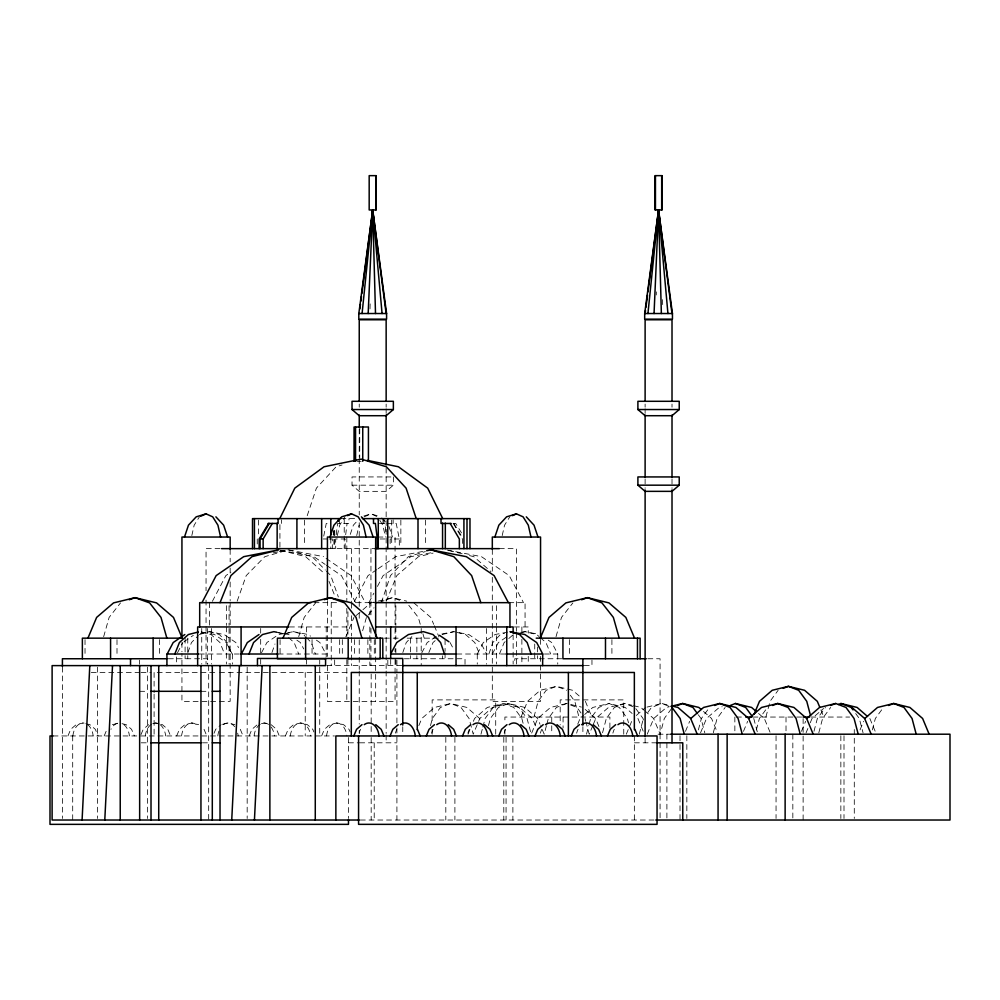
<?xml version="1.0" encoding="UTF-8"?>
<svg xmlns="http://www.w3.org/2000/svg" width="1000" height="1000" viewBox="0 0 1000 1000"><rect width="100%" height="100%" fill="white"/><g stroke="black" fill="none" stroke-linecap="round" stroke-linejoin="round"><path stroke-width="0.75" stroke-dasharray="5 3.75" d="M370.012 308.888L370.188 302.712M656.263 294.975L656.338 291.887M336.213 534.738L337.6 523.45L348.988 523.45L348.988 518.612M345.688 534.738L347.075 523.45M323.738 536.15L326.25 523.45L329.325 523.45M333.175 534.738L334.012 530.513M191.825 535.562L194.175 525.163L199.4 516.838M337.325 535.562L339.675 525.163L344.9 516.838M356.725 535.562L359.075 525.163M502.212 535.562L504.562 525.163L509.787 516.838M430.487 725.625L432.375 718.475L440.45 707.45L450.725 703.487L466.9 707.45L479.625 718.475L480.812 721.338M480.975 734.2L482.488 728.487M482.863 727.05L485.138 718.475L493.212 707.45L503.475 703.487L519.663 707.45L532.388 718.475L535.95 727.05M488.462 725.625L490.363 718.475L498.438 707.45L508.7 703.487L524.888 707.45L537.612 718.475L539.987 724.188M533.962 717.05L538.112 701.312L546.188 690.288L556.462 686.338L572.638 690.288L580.737 697.3M546.45 725.625L544.188 734.2L540.588 725.625M546.825 724.188L548.337 718.475L556.413 707.45L566.688 703.487L581.4 707.087M586.5 734.2L588.763 725.625M589.138 724.188L590.65 718.475L598.725 707.45L609 703.487L625.188 707.45L632.125 713.462M602.55 732.775L606.325 718.475L614.4 707.45L624.675 703.487L632.025 705.288M639.263 734.2L643.413 718.475M698.375 729.912L701.4 718.475L709.475 707.45M713.3 732.775L717.075 718.475L725.15 707.45M756.363 729.912L759.388 718.475L767.463 707.45M765.9 717.05L770.05 701.312L778.125 690.288M813.975 731.338L817.362 718.475L825.45 707.45M818.812 732.775L822.588 718.475L830.662 707.45M872.337 729.912L875.35 718.475L883.425 707.45M103.663 636.675L109.125 617.413L120.538 602.888M298.725 636.675L304.175 617.413L315.587 602.888M362.65 630.75L366.425 617.413M556.025 636.675L561.487 617.413L572.9 602.888M307.213 515.712L316.4 488.137L336.138 466.775L342.038 464.975M350.262 534.4L353.363 525.163L358.2 519.963M381.3 602.663L390.487 575.612L408.35 556.663L425.387 551.562M402.825 652.575L406.225 642.562L411.9 636.55M488.925 654.013L492.812 642.562L500.375 634.538L504.5 633.3M187.9 652.575L191.45 642.562L198.35 635.538M237.15 601.237L246.213 575.612L264.825 556.663L288.5 549.862L323.562 556.663M271.95 652.575L274.988 643.988M386.225 601.237L396.812 575.612L418.537 556.663L433.088 553.088M428.85 652.575L432.987 642.562L435.288 640.562M499.438 654.013L504.162 642.562L507.612 639.55M418.837 725.625L421.812 718.475L434.538 707.45L450.725 703.487L460.988 707.45L469.062 718.475L473.225 734.2L478.013 722.763M468.025 734.2L471 727.05M473.387 721.338L474.575 718.475L487.3 707.45L503.475 703.487L513.75 707.45L521.825 718.475L523.337 724.188M478.612 721.338L479.8 718.475L492.525 707.45L508.7 703.487L518.975 707.45L527.05 718.475L531.2 734.2L537.788 718.475L550.5 707.45L566.688 703.487M521.013 717.05L527.55 701.312L540.275 690.288L556.462 686.338L566.725 690.288M577.712 724.188L580.087 718.475L583.562 715.462M592.788 725.625L589.225 734.2L586.175 722.763M593.387 724.188L595.763 718.475L608.488 707.45L624.675 703.487L634.95 707.45M626.312 734.2L632.263 719.9M647.212 734.2L653.75 718.475L666.475 707.45L669.412 706.725M685.487 731.338L689.65 721.338M700.562 732.775L706.513 718.475L719.237 707.45L722.175 706.725M743.475 731.338L747.638 721.338M801.45 731.338L805.625 721.338M806.087 732.775L807.875 728.487M810.25 722.763L812.038 718.475L823.6 708.45M860.037 729.912L863.6 721.338M67.938 735.95L70.725 729.312L76.137 724.663L83.025 723A15.613 10.325 90 0 1 93.2 735.95M104.188 735.95L106.962 729.312M140.975 734.625L143.212 729.312L148.625 724.663M176.663 735.95L179.45 729.312L184.862 724.663L191.75 723L198.625 724.663M214.013 733.3L215.688 729.312L221.1 724.663M249.15 735.95L251.925 729.312L257.337 724.663M285.387 735.95L288.175 729.312L293.587 724.663L300.462 723L307.35 724.663L312.762 729.312L313.875 731.975M345.825 636.775L353.938 617.413M321.625 735.95L324.412 729.312L329.825 724.663L336.712 723L343.587 724.663L349 729.312L350.125 731.975M177.5 652.738L182.838 642.562M212.387 601.312L225.85 575.612L230.863 572.175M261.537 652.738L266.875 642.562L278.55 634.538L285.975 633.1M368.862 602.663L373.85 593.2M377.425 586.438L383.137 575.612L410.887 556.663L432.938 552.413M421.825 652.738L427.2 642.562L436.6 636.15M477.262 654.013L483.3 642.562L495.05 634.538L508.5 631.95M492.337 654.013L498.375 642.562L507.775 636.15M647.9 712.35L651.488 707.45L661.762 703.487L670.588 705.65M671.488 708.675L664.312 718.475L660.163 734.2L653.575 718.475L645.487 711.462M368.338 615L374.038 607.725M508.762 638.55L513.362 634.538M584.725 714.463L592.812 707.45L609 703.487L619.275 707.45L627.35 718.475L628.475 722.763M636.325 715.462L645.575 707.45M356.2 615.475L361.838 610.638M362.962 609.663L370.85 602.888L376.587 601.487M393.363 476.938L393.363 485.175L386.15 491.35L359.237 491.35L352.025 485.175L352.025 476.938L392.675 476.938M184 641.762L193.337 635.337M376.85 569.587L368.025 575.612L353.75 602.663L374.487 602.663M378.113 568.725L395.775 556.663L425.188 551M364.3 516.838L370.95 513.85L379.387 516.413M379.3 602.362L392.375 597.663L406.712 601.15M363.913 515.988L370.95 513.85L377.587 516.838M199.325 634.538L209.35 631.663L224.2 634.538L235.863 642.562L238.538 647.65M284.812 634.125L293.4 631.663L308.238 634.538L310.575 636.15M442.188 634.538L453.888 631.663L468.825 634.538L480.575 642.562L486.613 654.013M522.137 632.375L525.062 631.663L538.513 634.25M647.05 707.087L661.762 703.487L669.463 706.462M378.025 601.15L392.375 597.663L402.537 601.325M112.375 724.663L119.262 723A15.613 10.325 90 0 0 110.962 729.312M152.75 723.662L155.5 723L162.387 724.663L167.8 729.312L170.588 735.95M222.475 724.325L227.987 723L234.875 724.663M261.475 723.662L264.225 723L266.975 723.662M273.25 552.825L277.825 551.938M279.35 551.638L288.5 549.862L312.175 556.663L325.312 570.037M200.438 633.387L209.35 631.663L219.375 634.538L227.25 642.562L231.3 654.013M287.462 632.812L293.4 631.663L303.412 634.538L305.387 636.55M441.938 633.962L453.888 631.663M520.588 632.525L525.062 631.663L536.763 634.538L539.062 636.55M356.925 461.312L361.238 461.312M352.025 485.175L393.363 485.175M340.875 518.612L356.838 518.612M379.475 523.45L384.888 523.45L386.275 534.738M387.05 523.45L396.238 523.45L399.312 538.975L399.312 545.875M453.05 523.45L455.763 523.45L462.863 535.1M377.95 537.038L395.062 537.038L395.062 600.6M323.175 538.975L327.75 538.975M329.275 538.975L332.337 538.975L332.337 548.638M380.025 538.975L386.8 538.975M399.312 538.975L390.15 538.975L390.15 545.875M220.05 548.638L206.05 548.638L206.05 590.75M328.325 548.638L374.038 548.638M499.325 548.638L516.438 548.638L516.438 631.3M314.062 602.663L338.837 602.663M508.775 602.663L525.062 602.663L525.062 626.95M289.45 626.95L347.925 626.95M514.412 626.95L528.25 626.95L528.25 633.138M384.4 638.162L399.35 638.162M407.113 638.162L439.5 638.162M199.325 654.013L240.8 654.013M278.188 654.013L326.213 654.013M456.788 654.013L505.962 654.013M544.462 654.013L557.8 654.013L551.75 642.562L548.225 640.15M168.35 658.75L207.712 658.75L207.712 664.237M404.363 658.75L465.025 658.75L465.025 665.612M561.737 658.75L514.775 658.75L514.775 664.237M647.8 658.75L660.075 658.75L660.075 818.475M326.775 665.612L402.762 665.612M584.25 665.612L591.962 665.612L591.962 660.125M91.263 672.475L139.6 672.475M141.05 672.475L151.2 672.475M157.213 672.475L217.975 672.475M219.537 672.475L349.35 672.475M139.65 691.312L147.375 691.312M200.95 691.312L208.675 691.312M736.4 717.05L744.163 717.05M752.95 717.05L801.637 717.05M810.837 717.05L849.638 717.05M658.037 734.2L670.75 734.2M53.025 735.95L334.487 735.95M141.2 742.812L147.375 742.812M202.425 742.812L208.675 742.812M348.475 742.812L359.075 742.812M359.688 742.812L396.912 742.812M634.35 742.812L657.05 742.812M360.3 820.025L657.05 820.025M280.325 550.163L313.863 556.663L325.15 564.425M276.812 632.238L282.75 633.387M284.237 633.675L288.688 634.538L291.025 636.15M122.013 723.662L126.15 724.663L131.562 729.312L134.35 735.95M85.775 723.662L89.913 724.663L95.325 729.312L98.1 735.95M633.5 705.65L640.863 707.45L644.325 710.45M462.175 553.8L446.175 549.862L481.475 556.663L509.225 575.612L523.5 602.663M469.45 555.588L473.812 556.663L490.975 571.625M456.812 632.375L465.588 634.538L474.787 642.562L479.513 654.013M280.287 550.237L305.625 556.663L324.5 573.625M278.1 632.737L282.362 633.825M570.538 704.975L576.962 707.45L581.45 713.575M326.075 558.387L351.138 575.612L365.325 602.663M326.4 565.275L341.438 575.612L355.625 602.663M316.413 640.15L319.913 642.562L325.913 654.013M296.863 640.15L300.363 642.562L303.7 648.925M413.888 602.888L430.8 617.413L433.7 624.325M271.112 724.663L276.525 729.312L279.312 735.95M758.538 713.462L764.325 718.475L770.275 732.775M703.475 711.462L711.562 718.475L717.513 732.775M585.188 709.45L595.6 718.475L599.163 727.05M540.212 637.55L545.962 642.562L550.7 654.013M288.55 637.55L294.137 642.562L298.725 654.013M326.4 571.163L330.775 575.612L338.338 596.975M306.375 637.55L311.3 642.562L315.35 654.013M381.763 517.875L386.6 523.075M408.8 605.3L418.312 617.413L420.412 624.825M855.7 713.575L859.287 718.475L863.062 732.775M698.312 714.8L701.012 718.475L704.788 732.775M635.837 708.675L643.025 718.475L643.775 721.338M570.312 695.188L574.8 701.312L578.962 717.05M379.825 520.4L382.812 525.163L385.5 537.038M453.85 523.45L462.537 537.688M453.263 523.45L462.425 538.975L462.425 545.875M450.1 642.562L453.45 648.925M232.213 654.013L226.213 642.562L214.537 634.538L199.688 631.663L211.05 634.538L219.975 642.562L224.562 654.013M434.288 625.712L438.925 636.775M240.287 729.312L243.062 735.95M204.037 729.312L206.825 735.95M869.85 718.475L875.8 732.775M820.875 709.9L823.85 717.05M637.913 718.475L643.85 732.775M585.363 701.312L591.912 717.05M329 581.312L334.712 595.55M388.975 526.487L392.512 537.038M422.925 633.713L424.188 638.162M753.763 718.475L757.537 732.775M585.037 718.475L585.788 721.338M662.463 299.613L662.8 307.35M854.287 729.525L854.287 818.462M844 735.763L844 818.462M840.85 735.763L840.85 818.462M803.125 718.6L803.125 820.025M792.837 734.2L792.837 818.462M786.012 717.05L786.012 732.638M776.05 735.763L776.05 818.462M734.85 717.05L734.85 732.638M686.838 735.763L686.838 818.462M680.013 735.763L680.013 820.025M672.013 404.075L672.013 407.188M672.013 479L672.013 488.363M666.9 734.2L666.9 818.462M645.113 404.075L645.113 407.188M645.113 408.75L645.113 413.438M645.113 479L645.113 488.363M645.113 738.138L645.113 742.812M634.35 735.95L634.35 820.025M623.75 734.2L623.75 699.887L560.188 699.887L560.188 724.85M611.912 639.625L611.912 655.812M609.9 727.962L609.9 717.05L504.9 717.05L504.9 723.288M582.888 726.663L582.888 734.4M569.362 639.625L569.362 655.812M563.062 717.05L563.062 727.962M557.737 654.013L557.737 664.163M551.737 717.05L551.737 734.2M540.55 639.362L540.55 645.562M540.55 656.413L540.55 701.375L492.312 701.375L492.312 602.15M537.388 646.988L537.388 658.75M534.725 644.038L534.725 658.75M528.25 656.338L528.25 664.062M521.875 626.95L521.875 633.138M521.875 639.325L521.875 664.062M516.438 632.863L516.438 664.05M513.138 634.675L513.138 664.062M512.888 737.325L512.888 820.025M506.062 737.325L506.062 820.025M504.9 729.525L504.9 734.2M503.8 737.325L503.8 820.025M496.512 605.7L496.512 625.425M496.512 626.95L496.512 664.062M495.712 734.2L495.712 699.887L432.15 699.887L432.15 723.288M492.312 549.45L492.312 571.15M492.312 577.35L492.312 600.6M486.55 628.488L486.55 664.163M477.275 654.013L477.275 664.163M454.9 737.325L454.9 820.025M445.812 737.325L445.812 820.025M445.075 639.625L445.075 651.4M445.075 652.862L445.075 658.75M442.413 655.812L442.413 658.75M432.15 729.525L432.15 734.2M425.575 520.112L425.575 545.638M421.213 628.488L421.213 665.612M416.863 638.162L416.863 658.75M410.438 638.162L410.438 658.75M402.762 726.663L402.762 734.4M400.85 520.112L400.85 545.638M396.912 660.288L396.912 672.613M396.912 674.15L396.912 726.5M396.912 728.037L396.912 820.025M395.85 605.7L395.85 625.425M395.85 626.95L395.85 639.325M395.85 648.6L395.85 653.238M395.85 659.425L395.85 665.612M395.062 602.15L395.062 639.362M395.062 648.662L395.062 651.762M395.062 659.513L395.062 701.375L327.425 701.375L327.425 665.725M393.15 519.825L393.15 523.45M391.688 520.112L391.688 545.638M390.688 659.425L390.688 665.612M387.825 660.125L387.825 665.612M386.15 404.075L386.15 407.188M386.15 408.75L386.15 413.438M386.15 468.075L386.15 600.763M386.15 602.325L386.15 669.45M386.15 671.012L386.15 733.45M386.15 735.013L386.15 742.812M383.988 518.612L383.988 523.45M382.975 518.612L382.975 523.45M375.662 639.362L375.662 701.375M374.3 639.625L374.3 655.812M374.212 742.812L374.212 820.025M371.175 674.025L371.175 734.4M371.175 737.513L371.175 820.025M370.95 548.638L370.95 615.7M370.95 628.188L370.95 635.975M370.95 637.537L370.95 665.612M369.837 602.663L369.837 614.8M369.837 626.95L369.837 665.612M367.875 639.625L367.875 655.812M359.738 428.562L359.738 458.188M359.237 404.075L359.237 407.188M359.237 429.05L359.237 457.15M359.237 458.713L359.237 514.9M359.237 522.712L359.237 607M359.237 613.25L359.237 621.05M359.237 639.788L359.237 669.45M359.237 671.012L359.237 724.087M359.237 730.325L359.237 733.45M354.6 639.612L354.6 655.575M351.538 548.638L351.538 601.663M351.538 603.225L351.538 609.462M351.538 615.7L351.538 635.975M351.538 637.537L351.538 665.612M348.475 737.5L348.475 818.475M347.925 611.775L347.925 636.225M347.925 659.425L347.925 665.612M346.825 537.038L346.825 600.6M346.825 608.362L346.825 636.263M346.825 659.513L346.825 701.375M345.163 548.638L345.163 538.975L335.688 538.975L335.688 548.638M344.25 518.612L344.2 548.638M342.325 639.625L342.325 655.812M339.513 519.825L339.513 523.45M339.663 639.625L339.663 655.812M334.725 530.625L334.725 548.638M334.663 659.9L334.663 665.612M333.913 530.625L333.913 548.638M331.238 602.663L331.238 665.612M330.8 538.138L330.8 548.638M327.425 600.6L327.425 656.413M326.213 626.95L326.213 656.912M319.725 660.125L319.725 664.237M319.725 666.988L319.725 735.95M312.05 639.612L312.05 655.575M306.613 626.95L306.613 636.225M306.613 659.425L306.613 664.163M305.225 672.475L305.225 735.95M304.488 520.112L304.488 545.638M281.462 519.825L281.462 523.45M279.925 524.625L279.925 548.638M280.075 639.612L280.075 655.575M260.675 628.488L260.675 633.138M260.675 639.325L260.675 653.238M260.675 659.425L260.675 664.163M258.562 520.112L258.562 536.638M257.25 538.975L257.25 545.875M247.175 667.175L247.175 818.462M232.463 654.013L232.463 664.163M230.162 549.45L230.162 561.85M230.162 568.05L230.162 574.25M230.162 582L230.162 600.6M230.162 602.15L230.162 701.375L181.938 701.375L181.938 653.312M229.062 605.7L229.062 625.425M229.062 628.488L229.062 664.062M226.363 605.7L226.363 625.425M226.363 626.95L226.363 664.062M211.438 628.488L211.438 664.062M209.4 602.663L209.4 625.425M208.675 665.612L208.675 820.025M207.35 628.488L207.35 664.062M206.05 600.112L206.05 664.05M201.737 628.488L201.737 664.062M187.763 638.162L187.763 658.75M185.1 638.162L185.1 658.75M181.938 642.463L181.938 651.762M176.625 656.912L176.625 664.163M159.55 639.625L159.55 655.812M154.1 672.475L154.1 692.6M154.1 694.15L154.1 735.95M147.375 667.125L147.375 818.475M139.6 660.125L139.6 664.237M117 639.625L117 655.812M97.525 667.175L97.525 818.462M85.025 639.625L85.025 655.812M72.7 735.95L72.7 820.025M62.413 667.175L62.413 818.475M72.838 735.95A15.613 10.325 90 0 1 83.025 723M123.912 724.663A15.613 10.325 90 0 1 129.45 735.95M160.15 724.663A15.613 10.325 -90 0 1 165.688 735.95M145.325 735.95A15.613 10.325 -90 0 1 159.062 723.95M181.562 735.95A15.613 10.325 -90 0 1 188.2 723.938A15.613 10.325 -90 0 1 198.4 726.663M223.337 724.663A15.613 10.325 -90 0 1 234.638 726.663M237.662 733.15A15.613 10.325 -90 0 1 238.162 735.95M217.8 735.95A15.613 10.325 -90 0 1 219.688 729.312M254.05 735.95A15.613 10.325 -90 0 1 264.225 723A15.613 10.325 -90 0 1 274.413 735.95M290.287 735.95A15.613 10.325 -90 0 1 300.462 723A15.613 10.325 -90 0 1 310.65 735.95M326.525 735.95A15.613 10.325 -90 0 1 336.712 723A15.613 10.325 -90 0 1 346.887 735.95M359.212 733.15A15.613 10.325 -90 0 1 360.588 729.312M395.45 733.15A15.613 10.325 -90 0 1 396.825 729.312M431.688 733.15A15.613 10.325 -90 0 1 433.075 729.312M467.925 733.15A15.613 10.325 -90 0 1 469.312 729.312M504.175 733.15A15.613 10.325 -90 0 1 505.55 729.312M540.413 733.15A15.613 10.325 -90 0 1 541.788 729.312M576.65 733.15A15.613 10.325 -90 0 1 578.038 729.312M612.9 733.15A15.613 10.325 -90 0 1 614.275 729.312"/><path stroke-width="1.5" d="M372.438 219.237L372.7 209.963L386.587 313.525L386.587 319.15L358.812 319.15L358.812 313.525L372.7 209.963L386.125 313.525M658.312 219.237L658.562 209.963L672.45 313.525L672.45 319.15L644.675 319.15L644.675 313.525L658.562 209.963L671.988 313.525M368.175 313.525L372.7 209.963L374.125 223.875M654.05 313.525L658.562 209.963L659.987 223.875M82.088 820.025L89.8 665.612M104.787 820.025L112.513 665.612M231.737 820.025L239.45 665.612M254.438 820.025L262.15 665.612M371.15 226.975L371.438 223.875M371.85 219.237L372.7 209.963L382.075 313.525M657.163 225.425L657.438 222.338M657.725 219.237L658.562 209.963L667.938 313.525M362.075 313.525L372.7 209.963L372.962 216.15M647.938 313.525L658.562 209.963L658.9 217.7M359.862 308.888L360.462 304.25M360.863 301.163L361.475 296.525M361.875 293.438L372.7 209.963L375.5 313.525M645.125 313.525L645.537 310.438M645.938 307.35L647.537 294.975M647.938 291.887L658.562 209.963L661.363 313.525M184.488 537.038L188.463 525.163L196.2 516.838L206.05 513.85L212.7 516.838L217.925 525.163L220.6 537.038M329.975 537.038L333.95 525.163L341.7 516.838L351.538 513.85L358.188 516.838L363.413 525.163L366.1 537.038M494.862 537.038L498.85 525.163L506.587 516.838L516.438 513.85L523.075 516.838L528.3 525.163L530.988 537.038M174.812 654.013L179.4 642.562L188.337 634.538L198.275 632.025M220.025 602.663L230.875 575.612L251.962 556.663L278.8 549.862L243.725 556.663L216.15 575.612L201.975 602.663M248.975 654.013L253.562 642.562L262.488 634.538L273.85 631.663L276.812 632.238M754.137 714.188L759.488 701.312L772.212 690.288L788.4 686.338L804.575 690.288L817.3 701.312L819.688 707.038M87.925 638.162L96.625 617.413L113.55 602.888L135.062 597.663L156.575 602.888L173.487 617.413L182.188 638.162L82.362 638.162L82.362 658.75M282.987 638.162L291.688 617.413L308.6 602.888L330.112 597.663L351.625 602.888L368.55 617.413L377.25 638.162M353.812 735.95L356.587 729.312L362 724.663M390.05 735.95L392.837 729.312L398.25 724.663M426.287 735.95L429.075 729.312L434.487 724.663M462.525 735.95L465.312 729.312L470.725 724.663M498.775 735.95L501.55 729.312L506.962 724.663M540.288 638.162L548.987 617.413L565.913 602.888L587.425 597.663L608.938 602.888L625.85 617.413L634.55 638.162M535.013 735.95L537.8 729.312L543.212 724.663M571.25 735.95L574.038 729.312L579.45 724.663M607.487 735.95L610.275 729.312L615.688 724.663M279.762 518.612L294.8 488.137L324.05 466.775L361.238 459.113L386.35 466.775L406.087 488.137L416.238 518.612M167.175 654.013L173.175 642.562L184.85 634.538M241.325 654.013L247.325 642.562L259 634.538M260.062 548.638L260.062 538.975L269.225 523.45M263.137 548.638L263.137 538.975L272.3 523.45M268.637 523.45L259.163 538.975L259.163 548.638M690.837 718.475L703.562 707.45L719.75 703.487L735.925 707.45L748.65 718.475L755.2 734.2M748.825 718.475L761.55 707.45L777.725 703.487L793.913 707.45L806.637 718.475L813.188 734.2M806.812 718.475L819.538 707.45L835.713 703.487L845.987 707.45L854.062 718.475L858.213 734.2M864.8 718.475L877.513 707.45L893.7 703.487L909.887 707.45L922.613 718.475L929.15 734.2M393.363 409.538L386.15 415.712L359.237 415.712L352.025 409.538L352.025 401.3L393.363 401.3L393.363 409.538L352.025 409.538M679.225 409.538L672.013 415.712L645.113 415.712L637.9 409.538L637.9 401.3L679.225 401.3L679.225 409.538L637.9 409.538M679.225 485.175L672.013 491.35L645.113 491.35L637.9 485.175L637.9 476.938L679.225 476.938L679.225 485.175L637.9 485.175M200.738 516.237L206.05 513.85M347.55 515.638L351.538 513.85M512.45 515.638L516.438 513.85M677.525 705.475L682.663 703.487L698.838 707.45L701.15 709.45M714.613 705.475L719.75 703.487L730.013 707.45L738.088 718.475L742.25 734.2M730.288 705.475L735.425 703.487L751.6 707.45L756.225 711.462M783.263 688.312L788.4 686.338L798.675 690.288L806.75 701.312L810.525 715.612M772.6 705.475L777.725 703.487L788 707.45L796.075 718.475L800.238 734.2M830.575 705.475L835.713 703.487M838.375 704.488L840.938 703.487L857.125 707.45L867.537 716.462M888.562 705.475L893.7 703.487L903.975 707.45L912.05 718.475L916.2 734.2M129.25 599.75L135.062 597.663L149.588 602.888L161 617.413L166.875 638.162M324.3 599.75L330.112 597.663L344.637 602.888L356.05 617.413L361.925 638.162M581.613 599.75L587.425 597.663L601.95 602.888L613.362 617.413L619.237 638.162M670.888 706.375L682.663 703.487L692.925 707.45L697.412 713.575M426.65 550.712L431.062 549.862L466.362 556.663L494.113 575.612L508.387 602.663M358.812 313.525L386.587 313.525M644.675 313.525L672.45 313.525M340.9 518.612L252.512 518.612L252.512 548.638M362.362 518.612L469.975 518.612L469.975 548.638M268.075 523.45L278.113 523.45L278.113 518.612M451.138 523.45L441.025 523.45L441.025 518.612M260.062 538.975L263.137 538.975M221.525 548.638L327.738 548.638M374.875 548.638L499.325 548.638M311.05 602.663L199.688 602.663L199.688 626.95M375.025 602.663L509.95 602.663L509.95 626.95M288.6 626.95L197.65 626.95L197.65 665.612M375.8 626.95L513.138 626.95L513.138 633.138M536.213 638.162L640.125 638.162L640.125 658.75M198.475 654.013L166.925 654.013L166.925 665.612M241.088 654.013L277.863 654.013M456.037 654.013L390.675 654.013L396.725 642.562L408.462 634.538L423.413 631.663L433.025 634.538L440.588 642.562L444.475 654.013M506.1 654.013L542.725 654.013L542.625 665.612M166.838 658.75L62.413 658.75L62.413 666.5M325.575 658.75L277.413 658.75L277.413 638.162L382.812 638.162L382.812 658.475M646.263 658.75L562.938 658.75L562.938 638.162M402.762 665.612L582.888 665.612M151.012 691.312L200.875 691.312M212.3 691.312L220.025 691.312M745.7 717.05L751.925 717.05M803.088 717.05L809.35 717.05M670.75 734.2L950 734.2L950 820.025L655.775 820.025M53.113 735.95L50 735.95L50 824.35L348.475 824.35L348.475 819.7M151.012 742.812L200.875 742.812M212.3 742.812L220.025 742.812M657.025 742.812L682.775 742.812L682.775 820.025M359.188 820.025L52.112 820.025L52.112 665.612L325.575 665.612L325.575 658.475M367.2 460.337L398.438 466.775L427.688 488.137L442.725 518.612M672.062 706.012L677.95 707.45L690.662 718.475L697.212 734.2M431.062 549.862L453.787 556.663L471.65 575.612L480.838 602.663M840.938 703.487L851.213 707.45L853.012 709.9M735.425 703.487L745.688 707.45L751.975 716.025M439.525 635.337L448.925 641.762M593.212 724.663L598.638 729.312L601.413 735.95M556.975 724.663L562.388 729.312L565.175 735.95M520.737 724.663L526.15 729.312L528.938 735.95M484.5 724.663L489.913 729.312L492.688 735.95M448.25 724.663L453.663 729.312L456.45 735.95M375.775 724.663L381.188 729.312L383.975 735.95M851.9 707.45L864.625 718.475L871.162 734.2M526.287 516.838L534.025 525.163L538 537.038M361.388 516.838L369.125 525.163L373.113 537.038M215.9 516.838L223.637 525.163L227.613 537.038M672.038 707.45L680.113 718.475L684.262 734.2M450.188 523.45L459.35 538.975L459.35 548.638M542.725 654.013L536.688 642.562L524.938 634.538L509.988 631.663L519.612 634.538L527.175 642.562L531.062 654.013M634.875 729.312L637.65 735.95M417.425 729.312L420.213 735.95M660.462 228.512L660.938 233.15M374.438 226.975L374.913 231.612M785.125 734.2L785.125 820.025M727.138 734.2L727.138 820.025M718.062 734.2L718.062 820.025M672.013 400.95L672.013 319.775L645.113 319.775L645.113 400.95M672.013 415L672.013 477.438M672.013 489.925L672.013 742.812M661.675 175.65L661.675 209.963M655.45 175.65L655.45 209.963M645.113 415L645.113 477.438M645.113 489.925L645.113 736.575M637.463 638.162L637.463 658.75M634.35 729.737L634.35 672.475L351.3 672.475L351.3 735.95M605.487 638.162L605.487 658.75M582.888 658.75L582.888 725.113M568.387 672.475L568.387 735.95M540.55 637.812L540.55 537.038L492.312 537.038L492.312 549.45M506.763 626.95L506.763 665.612M467 518.612L467 548.638M463.925 518.612L463.925 548.638M456.037 626.95L456.037 665.612M445.325 523.125L445.325 548.638M442.562 523.125L442.562 548.638M418 518.612L418 548.638M417.262 672.475L417.262 729.75M402.762 725.113L402.762 658.475L257.462 658.475L257.462 665.612M390.688 626.95L390.688 657.875M387.75 518.612L387.75 548.638M386.15 400.95L386.15 319.775L359.237 319.775L359.237 400.95M386.15 415L386.15 464.95M380.163 638.162L380.163 658.75L348.188 658.75L348.188 638.162M378.275 518.612L378.275 548.638M377.325 548.638L377.325 538.975L375.412 523.45L373.5 523.45L373.5 518.612M375.8 175.65L375.8 209.963M375.662 636.263L375.662 537.038L327.425 537.038L327.425 599.05M368.425 461.312L368.425 427L354.05 427L354.05 461.312M362.75 427L362.75 461.312M359.237 415L359.237 427.488M358.575 735.95L358.575 824.35L657.05 824.35L657.05 735.95L335.863 735.95L335.863 820.025M355.55 427L355.55 461.312M338.488 518.612L338.488 521.038M330.8 518.612L330.8 535.125M321.637 518.612L321.637 548.638M315.275 665.612L315.275 820.025M305.625 638.162L305.625 658.75M296.913 518.612L296.913 548.638M277.15 523.125L277.15 548.638M269.875 665.612L269.875 820.025M254.425 518.612L254.425 548.638M241.088 626.95L241.088 665.612M230.162 549.45L230.162 537.038L181.938 537.038L181.938 637.812M220.025 665.612L220.025 820.025M212.3 665.612L212.3 820.025M200.95 665.612L200.95 820.025M158.725 665.612L158.725 820.025M153.125 638.162L153.125 658.75M151.012 665.612L151.012 820.025M139.65 665.612L139.65 820.025M130.525 658.75L130.525 665.612M120.225 665.612L120.225 820.025M110.575 638.162L110.575 658.75M364.237 724.663A15.613 10.325 -90 0 1 379.075 735.95M400.487 724.663A15.613 10.325 -90 0 1 415.312 735.95M436.725 724.663A15.613 10.325 -90 0 1 451.55 735.95M472.962 724.663A15.613 10.325 -90 0 1 487.788 735.95M509.2 724.663A15.613 10.325 -90 0 1 524.038 735.95M545.45 724.663A15.613 10.325 -90 0 1 560.275 735.95M581.688 724.663A15.613 10.325 -90 0 1 596.512 735.95M617.925 724.663A15.613 10.325 -90 0 1 632.75 735.95M376.225 175.65L369.175 175.65L369.175 209.963L376.225 209.963L376.225 175.65M662.087 175.65L655.037 175.65L655.037 209.963L662.087 209.963L662.087 175.65"/></g></svg>
